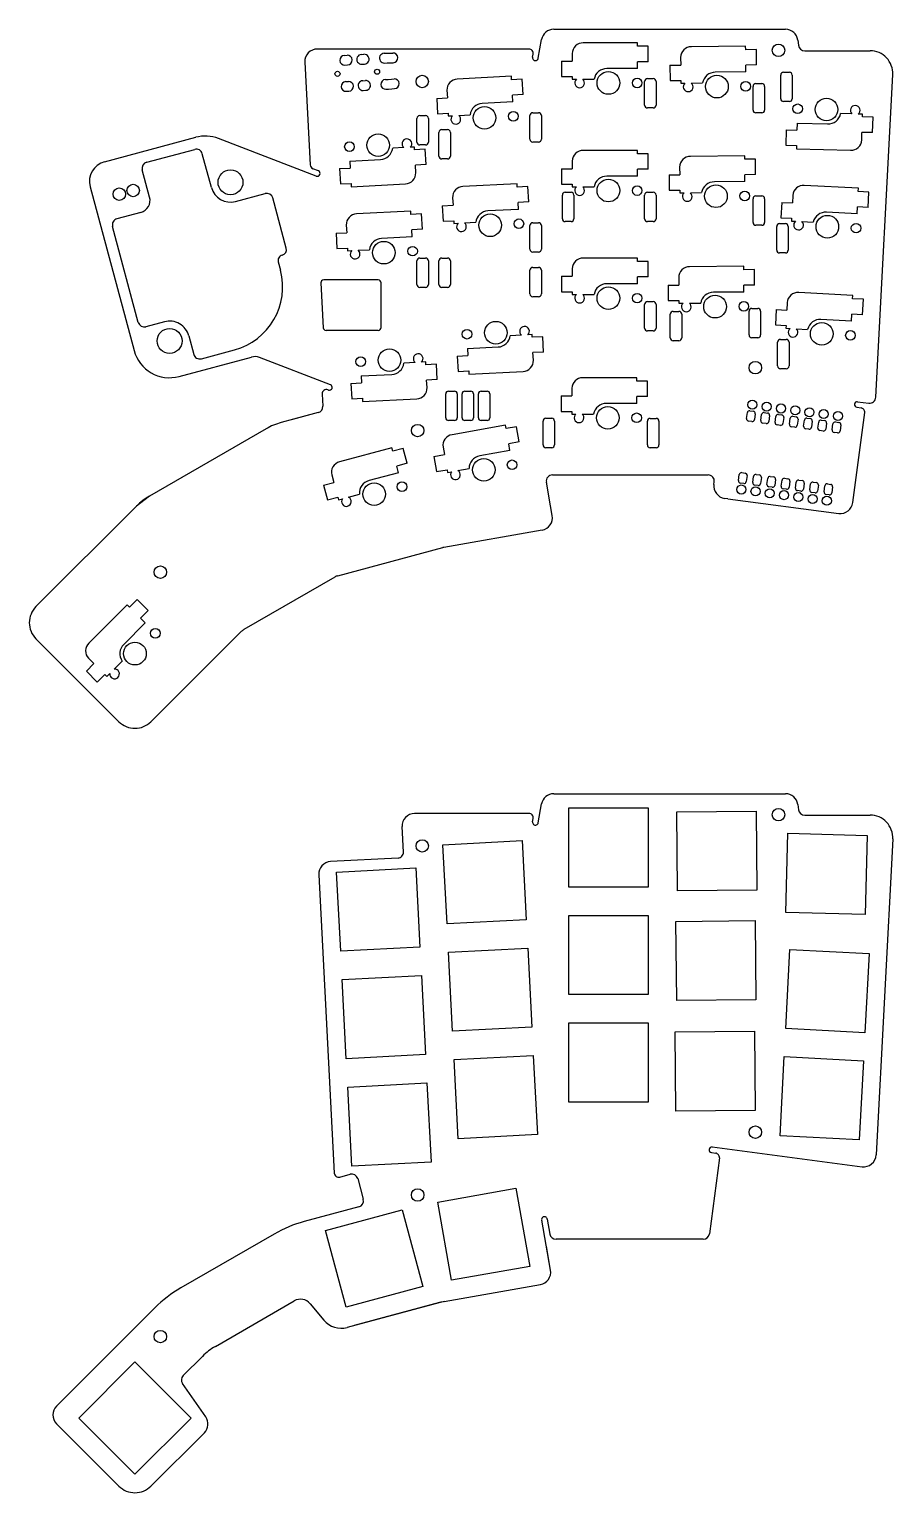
# Model space of a CAD drawing. Extents: x 33 to 645, y -281 to 127.
# Drawn here: x 167.3 to 319.8, y -281.1 to -22.6 of the extents above; entities that cross this region are included whole.
import ezdxf

# ---------------------------------------------------------------- set-up
doc = ezdxf.new("R2010")
doc.units = 0
doc.layers.add('BLACK', color=7, linetype='CONTINUOUS')

msp = doc.modelspace()

# ---------------------------------------------------------------- linework, layer by layer
at = {"layer": 'BLACK', "linetype": 'CONTINUOUS'}
for p, q in [((259.922672, -22.616329), (300.822531, -22.616329)), ((257.172799, -27.742326), (257.756093, -24.434303)), ((274.68862, -25.025559), (265.11282, -25.025559)), ((274.68862, -25.626068), (274.68862, -25.025559)), ((276.576431, -25.626068), (274.68862, -25.626068)), ((276.576431, -28.343868), (276.576431, -25.626068)), ((293.79354, -25.620212), (284.218105, -25.703776)), ((293.79878, -26.220699), (293.79354, -25.620212)), ((303.00371, -24.529172), (303.125256, -25.452407)), ((215.961107, -28.423968), (216.9127, -46.58146)), ((255.551586, -26.108829), (218.158092, -26.108829)), ((222.954016, -27.221554), (223.41059, -27.197626)), ((225.947109, -27.064692), (226.403682, -27.040764)), ((229.954809, -26.854658), (230.411382, -26.83073)), ((230.411382, -26.83073), (231.021864, -26.831581)), ((231.021864, -26.831581), (231.478437, -26.807653)), ((256.187991, -27.56868), (256.290192, -26.989065)), ((261.30282, -28.241869), (261.30282, -30.959669)), ((261.30282, -28.241869), (263.190631, -28.241869)), ((263.190631, -26.895669), (263.190631, -28.241869)), ((274.68862, -29.562669), (274.68862, -28.343868)), ((276.576431, -28.343868), (274.68862, -28.343868)), ((282.312308, -27.590589), (282.324056, -28.936738)), ((295.686519, -26.204224), (293.79878, -26.220699)), ((295.710236, -28.921921), (295.686519, -26.204224)), ((304.215845, -26.408829), (315.762058, -26.408829)), ((223.044411, -28.946387), (223.500985, -28.922459)), ((226.037504, -28.789525), (226.494077, -28.765597)), ((230.045204, -28.579491), (230.501777, -28.555563)), ((230.501777, -28.555563), (231.112258, -28.556414)), ((231.112258, -28.556414), (231.568832, -28.532486)), ((252.444156, -30.919859), (242.881479, -31.421019)), ((252.475585, -31.519545), (252.444156, -30.919859)), ((261.30282, -30.959669), (263.190631, -30.959669)), ((263.190631, -30.959669), (263.190631, -31.442668)), ((274.68862, -29.562669), (269.294631, -29.562669)), ((280.436317, -28.953212), (282.324056, -28.936738)), ((280.436317, -28.953212), (280.460034, -31.670908)), ((293.833133, -30.15715), (288.43935, -30.20422)), ((295.710236, -28.921921), (293.822497, -28.938395)), ((293.833133, -30.15715), (293.822497, -28.938395)), ((299.978551, -34.881629), (299.978551, -30.700029)), ((300.478551, -30.200029), (301.510551, -30.200029)), ((302.010551, -30.700029), (302.010551, -34.881629)), ((316.769481, -87.61534), (319.756576, -30.618173)), ((223.196677, -31.851799), (223.653251, -31.827871)), ((223.287072, -33.576632), (223.743645, -33.552704)), ((226.18977, -31.694938), (226.646343, -31.67101)), ((226.280164, -33.419771), (226.736738, -33.395843)), ((230.197637, -31.488099), (230.654211, -31.464171)), ((230.288032, -33.212932), (230.744605, -33.189004)), ((230.654211, -31.464171), (231.261259, -31.399512)), ((230.744605, -33.189004), (231.351653, -33.124345)), ((231.261259, -31.399512), (231.717832, -31.375584)), ((231.351653, -33.124345), (231.808227, -33.100417)), ((241.059798, -33.389165), (241.130254, -34.73352)), ((254.360808, -31.420746), (252.475585, -31.519545)), ((254.503047, -34.134821), (254.360808, -31.420746)), ((263.190631, -31.442668), (263.91902, -31.442668)), ((265.03662, -31.442269), (267.03463, -31.442668)), ((275.95762, -36.018029), (275.95762, -31.836429)), ((276.45762, -31.336429), (277.48962, -31.336429)), ((277.98962, -31.836429), (277.98962, -36.018029)), ((280.460034, -31.670908), (282.347773, -31.654434)), ((282.347773, -31.654434), (282.351988, -32.137415)), ((282.351988, -32.137415), (283.080349, -32.131058)), ((284.197903, -32.120907), (286.195841, -32.10387)), ((295.10922, -36.881629), (295.10922, -32.700029)), ((295.60922, -32.200029), (296.64122, -32.200029)), ((297.14122, -32.700029), (297.14122, -36.881629)), ((239.24503, -34.832321), (241.130254, -34.73352)), ((239.24503, -34.832321), (239.387268, -37.546396)), ((252.68161, -35.450751), (247.295013, -35.733051)), ((254.503047, -34.134821), (252.617823, -34.233621)), ((252.68161, -35.450751), (252.617823, -34.233621)), ((301.510551, -35.381629), (300.478551, -35.381629)), ((235.754245, -42.543635), (235.754245, -38.362035)), ((236.254245, -37.862035), (237.286245, -37.862035)), ((237.786245, -38.362035), (237.786245, -42.543635)), ((239.387268, -37.546396), (241.272492, -37.447596)), ((241.272492, -37.447596), (241.29777, -37.929933)), ((241.29777, -37.929933), (242.025161, -37.891812)), ((243.141209, -37.832923), (245.136501, -37.728753)), ((255.695059, -42.037829), (255.695059, -37.856229)), ((256.195059, -37.356229), (257.227059, -37.356229)), ((257.727059, -37.856229), (257.727059, -42.037829)), ((277.48962, -36.518029), (276.45762, -36.518029)), ((296.64122, -37.381629), (295.60922, -37.381629)), ((312.567151, -37.570892), (310.569835, -37.518192)), ((314.412517, -37.618816), (313.684378, -37.599749)), ((314.399873, -38.10165), (314.412517, -37.618816)), ((316.287037, -38.151067), (314.399873, -38.10165)), ((316.215894, -40.867935), (316.287037, -38.151067)), ((239.643244, -45.016835), (239.643244, -40.835235)), ((240.143244, -40.335235), (241.175244, -40.335235)), ((241.675244, -40.835235), (241.675244, -45.016835)), ((300.950187, -40.366155), (300.879044, -43.083023)), ((300.950187, -40.366155), (302.837351, -40.415573)), ((302.869256, -39.197189), (302.837351, -40.415573)), ((302.869256, -39.197189), (308.261396, -39.338387)), ((314.29349, -42.164257), (314.32873, -40.818518)), ((316.215894, -40.867935), (314.32873, -40.818518)), ((180.605439, -46.013685), (196.703366, -41.700258)), ((188.04295, -46.091363), (196.513704, -43.821631)), ((217.966374, -48.532655), (200.715019, -41.91048)), ((233.467893, -43.51835), (231.472601, -43.62252)), ((235.311332, -43.42134), (234.583941, -43.459461)), ((235.33661, -43.903677), (235.311332, -43.42134)), ((237.221834, -43.804877), (235.33661, -43.903677)), ((237.286245, -43.043635), (236.254245, -43.043635)), ((237.364072, -46.518952), (237.221834, -43.804877)), ((257.227059, -42.537829), (256.195059, -42.537829)), ((300.879044, -43.083023), (302.766208, -43.132441)), ((302.766208, -43.132441), (302.750488, -43.732745)), ((302.750488, -43.732745), (312.323007, -43.983409)), ((199.456072, -50.552593), (197.860923, -44.599448)), ((223.927492, -45.900522), (229.314089, -45.618222)), ((223.927492, -45.900522), (223.991279, -47.117652)), ((237.364072, -46.518952), (235.478848, -46.617753)), ((241.175244, -45.516835), (240.143244, -45.516835)), ((263.190631, -45.895629), (263.190631, -47.241829)), ((274.68862, -44.025519), (265.11282, -44.025519)), ((274.68862, -44.626028), (274.68862, -44.025519)), ((276.576431, -44.626028), (274.68862, -44.626028)), ((276.576431, -47.343828), (276.576431, -44.626028)), ((293.625554, -44.981438), (284.050119, -45.065002)), ((293.630794, -45.581925), (293.625554, -44.981438)), ((295.518533, -45.56545), (293.630794, -45.581925)), ((295.54225, -48.283147), (295.518533, -45.56545)), ((188.561095, -52.275155), (187.265133, -47.438583)), ((218.362895, -47.614742), (217.392896, -47.242393)), ((222.106055, -47.216452), (223.991279, -47.117652)), ((222.106055, -47.216452), (222.248294, -49.930527)), ((235.549304, -47.962108), (235.478848, -46.617753)), ((261.30282, -47.241829), (261.30282, -49.959629)), ((261.30282, -47.241829), (263.190631, -47.241829)), ((274.68862, -48.562629), (269.294631, -48.562629)), ((274.68862, -48.562629), (274.68862, -47.343828)), ((276.576431, -47.343828), (274.68862, -47.343828)), ((280.268331, -48.314438), (282.15607, -48.297964)), ((280.268331, -48.314438), (280.292048, -51.032134)), ((282.144322, -46.951815), (282.15607, -48.297964)), ((295.54225, -48.283147), (293.654511, -48.299621)), ((293.665147, -49.518376), (293.654511, -48.299621)), ((178.059854, -50.422767), (185.807254, -79.336458)), ((203.742682, -53.02746), (208.958673, -51.629831)), ((222.248294, -49.930527), (224.133517, -49.831728)), ((224.133517, -49.831728), (224.164946, -50.431414)), ((224.164946, -50.431414), (233.727623, -49.930254)), ((253.438539, -49.893814), (243.875862, -50.394974)), ((253.469968, -50.4935), (253.438539, -49.893814)), ((255.355191, -50.394701), (253.469968, -50.4935)), ((255.49743, -53.108776), (255.355191, -50.394701)), ((261.30282, -49.959629), (263.190631, -49.959629)), ((261.92882, -51.402429), (262.96082, -51.402429)), ((263.190631, -49.959629), (263.190631, -50.442628)), ((263.190631, -50.442628), (263.91902, -50.442628)), ((265.03662, -50.442229), (267.03463, -50.442628)), ((276.45762, -51.402429), (277.48962, -51.402429)), ((280.292048, -51.032134), (282.179787, -51.01566)), ((282.179787, -51.01566), (282.184002, -51.498641)), ((282.184002, -51.498641), (282.912363, -51.492284)), ((284.029917, -51.482133), (286.027855, -51.465096)), ((293.665147, -49.518376), (288.271364, -49.565446)), ((313.711834, -50.681055), (304.149157, -50.179895)), ((313.680405, -51.280741), (313.711834, -50.681055)), ((315.565629, -51.37954), (313.680405, -51.280741)), ((315.423391, -54.093616), (315.565629, -51.37954)), ((212.679398, -61.265687), (210.305894, -52.407648)), ((240.239413, -53.806276), (242.124637, -53.707475)), ((240.239413, -53.806276), (240.381651, -56.520351)), ((242.054181, -52.36312), (242.124637, -53.707475)), ((255.49743, -53.108776), (253.612206, -53.207576)), ((253.675993, -54.424706), (253.612206, -53.207576)), ((261.42882, -56.084029), (261.42882, -51.902429)), ((263.46082, -51.902429), (263.46082, -56.084029)), ((275.95762, -56.084029), (275.95762, -51.902429)), ((277.98962, -51.902429), (277.98962, -56.084029)), ((295.10922, -56.727235), (295.10922, -52.545635)), ((295.60922, -52.045635), (296.64122, -52.045635)), ((297.14122, -52.545635), (297.14122, -56.727235)), ((300.17605, -53.192397), (300.033811, -55.906473)), ((300.17605, -53.192397), (302.061273, -53.291198)), ((302.131729, -51.946843), (302.061273, -53.291198)), ((313.47438, -55.211947), (313.538167, -53.994816)), ((315.423391, -54.093616), (313.538167, -53.994816)), ((187.005464, -54.969596), (182.790174, -56.099086)), ((234.665791, -54.733669), (225.103114, -55.234829)), ((234.69722, -55.333355), (234.665791, -54.733669)), ((236.582443, -55.234556), (234.69722, -55.333355)), ((236.724682, -57.948631), (236.582443, -55.234556)), ((240.381651, -56.520351), (242.266875, -56.421551)), ((242.266875, -56.421551), (242.292153, -56.903888)), ((244.135592, -56.806878), (246.130884, -56.702708)), ((253.675993, -54.424706), (248.289396, -54.707006)), ((256.195059, -56.787229), (257.227059, -56.787229)), ((262.96082, -56.584029), (261.92882, -56.584029)), ((277.48962, -56.584029), (276.45762, -56.584029)), ((300.033811, -55.906473), (301.919035, -56.005273)), ((301.919035, -56.005273), (301.893757, -56.48761)), ((301.893757, -56.48761), (302.621148, -56.525731)), ((303.737236, -56.583823), (305.732488, -56.68879)), ((313.47438, -55.211947), (308.087783, -54.929646)), ((186.54854, -74.375566), (182.012358, -57.446305)), ((221.466665, -58.646131), (223.351889, -58.54733)), ((221.466665, -58.646131), (221.608903, -61.360206)), ((223.281433, -57.202975), (223.351889, -58.54733)), ((234.903245, -59.264561), (229.516648, -59.546861)), ((236.724682, -57.948631), (234.839458, -58.047431)), ((234.903245, -59.264561), (234.839458, -58.047431)), ((242.292153, -56.903888), (243.019544, -56.865767)), ((255.695059, -61.468829), (255.695059, -57.287229)), ((257.727059, -57.287229), (257.727059, -61.468829)), ((296.64122, -57.227235), (295.60922, -57.227235)), ((299.27482, -61.621229), (299.27482, -57.439629)), ((299.77482, -56.939629), (300.80682, -56.939629)), ((301.30682, -57.439629), (301.30682, -61.621229)), ((221.608903, -61.360206), (223.494127, -61.261406)), ((223.494127, -61.261406), (223.519405, -61.743743)), ((223.519405, -61.743743), (224.246796, -61.705622)), ((225.362844, -61.646733), (227.358136, -61.542563)), ((257.227059, -61.968829), (256.195059, -61.968829)), ((211.265185, -63.715176), (211.653414, -65.164067)), ((211.972293, -62.490431), (211.97229, -62.490432)), ((235.754245, -67.703035), (235.754245, -63.521435)), ((236.254245, -63.021435), (237.286245, -63.021435)), ((237.786245, -63.521435), (237.786245, -67.703035)), ((239.643244, -67.703035), (239.643244, -63.521435)), ((240.143244, -63.021435), (241.175244, -63.021435)), ((241.675244, -63.521435), (241.675244, -67.703035)), ((274.68862, -63.025719), (265.11282, -63.025719)), ((274.68862, -63.626228), (274.68862, -63.025719)), ((276.576431, -63.626228), (274.68862, -63.626228)), ((276.576431, -66.344028), (276.576431, -63.626228)), ((293.459747, -64.480916), (283.884312, -64.56448)), ((293.464987, -65.081403), (293.459747, -64.480916)), ((300.80682, -62.121229), (299.77482, -62.121229)), ((228.93662, -66.892829), (219.295761, -66.892829)), ((255.695059, -69.354832), (255.695059, -65.173232)), ((256.195059, -64.673232), (257.227059, -64.673232)), ((257.727059, -65.173232), (257.727059, -69.354832)), ((261.30282, -66.242029), (261.30282, -68.959829)), ((261.30282, -66.242029), (263.190631, -66.242029)), ((263.190631, -64.895829), (263.190631, -66.242029)), ((274.68862, -67.562829), (274.68862, -66.344028)), ((276.576431, -66.344028), (274.68862, -66.344028)), ((281.978515, -66.451293), (281.990263, -67.797442)), ((295.352726, -65.064928), (293.464987, -65.081403)), ((295.376443, -67.782625), (295.352726, -65.064928)), ((218.796446, -67.418997), (219.210468, -75.318997)), ((229.43662, -75.292829), (229.43662, -67.392829)), ((237.286245, -68.203035), (236.254245, -68.203035)), ((241.175244, -68.203035), (240.143244, -68.203035)), ((261.30282, -68.959829), (263.190631, -68.959829)), ((263.190631, -68.959829), (263.190631, -69.442828)), ((263.190631, -69.442828), (263.91902, -69.442828)), ((265.03662, -69.442429), (267.03463, -69.442828)), ((274.68862, -67.562829), (269.294631, -67.562829)), ((280.102524, -67.813916), (281.990263, -67.797442)), ((280.102524, -67.813916), (280.126241, -70.531612)), ((293.49934, -69.017854), (288.105557, -69.064924)), ((295.376443, -67.782625), (293.488704, -67.799099)), ((293.49934, -69.017854), (293.488704, -67.799099)), ((312.719845, -69.609325), (303.157168, -69.108165)), ((312.688416, -70.209011), (312.719845, -69.609325)), ((257.227059, -69.854832), (256.195059, -69.854832)), ((275.95762, -75.397829), (275.95762, -71.216229)), ((276.45762, -70.716229), (277.48962, -70.716229)), ((277.98962, -71.216229), (277.98962, -75.397829)), ((280.126241, -70.531612), (282.01398, -70.515138)), ((282.01398, -70.515138), (282.018195, -70.998119)), ((282.018195, -70.998119), (282.746556, -70.991762)), ((283.86411, -70.981611), (285.862048, -70.964574)), ((294.897316, -71.916029), (295.929316, -71.916029)), ((299.184061, -72.120667), (299.041822, -74.834743)), ((299.184061, -72.120667), (301.069284, -72.219468)), ((301.13974, -70.875113), (301.069284, -72.219468)), ((314.57364, -70.30781), (312.688416, -70.209011)), ((314.431402, -73.021886), (314.57364, -70.30781)), ((191.179905, -74.273394), (187.895761, -75.153383)), ((280.487712, -77.113035), (280.487712, -72.931435)), ((280.987712, -72.431435), (282.019712, -72.431435)), ((282.519712, -72.931435), (282.519712, -77.113035)), ((294.397316, -76.597629), (294.397316, -72.416029)), ((296.429316, -72.416029), (296.429316, -76.597629)), ((299.041822, -74.834743), (300.927046, -74.933543)), ((300.927046, -74.933543), (300.901768, -75.41588)), ((312.482391, -74.140217), (307.095794, -73.857916)), ((312.482391, -74.140217), (312.546178, -72.923086)), ((314.431402, -73.021886), (312.546178, -72.923086)), ((195.466515, -76.748261), (196.346506, -80.032414)), ((228.93662, -75.792829), (219.709782, -75.792829)), ((254.229094, -76.626318), (252.233802, -76.730488)), ((256.072533, -76.529308), (255.345142, -76.567429)), ((256.097811, -77.011645), (256.072533, -76.529308)), ((257.983035, -76.912845), (256.097811, -77.011645)), ((258.125273, -79.62692), (257.983035, -76.912845)), ((277.48962, -75.897829), (276.45762, -75.897829)), ((295.929316, -77.097629), (294.897316, -77.097629)), ((299.941366, -77.388029), (300.973366, -77.388029)), ((300.901768, -75.41588), (301.629159, -75.454001)), ((302.745247, -75.512093), (304.740499, -75.61706)), ((197.693725, -80.81023), (203.521685, -79.248633)), ((244.688693, -79.00849), (250.07529, -78.72619)), ((244.688693, -79.00849), (244.75248, -80.22562)), ((258.125273, -79.62692), (256.240049, -79.725721)), ((256.310505, -81.070076), (256.240049, -79.725721)), ((282.019712, -77.613035), (280.987712, -77.613035)), ((299.441366, -82.069629), (299.441366, -77.888029)), ((301.473366, -77.888029), (301.473366, -82.069629)), ((193.768096, -83.932652), (206.573904, -80.501347)), ((220.497858, -85.396197), (207.931716, -80.572507)), ((235.456667, -81.466423), (233.461375, -81.570593)), ((237.300106, -81.369413), (236.572715, -81.407534)), ((237.325384, -81.85175), (237.300106, -81.369413)), ((239.210608, -81.75295), (237.325384, -81.85175)), ((239.352846, -84.467025), (239.210608, -81.75295)), ((242.867256, -80.32442), (244.75248, -80.22562)), ((242.867256, -80.32442), (243.009495, -83.038495)), ((300.973366, -82.569629), (299.941366, -82.569629)), ((224.094829, -85.164525), (225.980053, -85.065725)), ((224.094829, -85.164525), (224.237068, -87.8786)), ((225.916266, -83.848595), (231.302863, -83.566295)), ((225.916266, -83.848595), (225.980053, -85.065725)), ((239.352846, -84.467025), (237.467622, -84.565826)), ((237.538078, -85.910181), (237.467622, -84.565826)), ((243.009495, -83.038495), (244.894718, -82.939696)), ((244.894718, -82.939696), (244.926147, -83.539382)), ((244.926147, -83.539382), (254.488824, -83.038222)), ((274.600314, -84.157743), (265.024514, -84.157743)), ((274.600314, -84.758252), (274.600314, -84.157743)), ((276.488125, -84.758252), (274.600314, -84.758252)), ((276.488125, -87.476052), (276.488125, -84.758252)), ((219.032622, -87.033983), (219.145928, -89.196004)), ((220.137645, -86.328048), (220.050371, -86.294546)), ((224.237068, -87.8786), (226.122291, -87.779801)), ((226.122291, -87.779801), (226.15372, -88.379487)), ((240.837772, -91.210435), (240.837772, -87.028835)), ((241.337772, -86.528835), (242.369772, -86.528835)), ((242.869772, -87.028835), (242.869772, -91.210435)), ((243.720672, -91.210435), (243.720672, -87.028835)), ((244.220672, -86.528835), (245.252672, -86.528835)), ((245.752672, -87.028835), (245.752672, -91.210435)), ((246.603572, -91.210435), (246.603572, -87.028835)), ((247.103572, -86.528835), (248.135572, -86.528835)), ((248.635572, -87.028835), (248.635572, -91.210435)), ((261.214514, -87.374053), (261.214514, -90.091853)), ((261.214514, -87.374053), (263.102325, -87.374053)), ((263.102325, -86.027853), (263.102325, -87.374053)), ((274.600314, -88.694853), (274.600314, -87.476052)), ((276.488125, -87.476052), (274.600314, -87.476052)), ((218.332137, -90.316091), (211.798619, -92.066743)), ((218.332137, -90.316091), (213.805003, -91.529134)), ((226.15372, -88.379487), (235.716397, -87.878327)), ((261.214514, -90.091853), (263.102325, -90.091853)), ((263.102325, -90.091853), (263.102325, -90.574852)), ((274.600314, -88.694853), (269.206325, -88.694853)), ((293.959755, -91.379944), (294.098896, -90.323064)), ((294.547684, -89.978697), (295.142551, -90.057012)), ((297.065954, -90.310233), (297.660821, -90.388549)), ((312.718224, -106.218617), (314.811445, -90.319019)), ((313.433518, -89.381139), (314.165757, -89.47754)), ((313.564045, -88.389697), (315.547086, -88.650769)), ((242.369772, -91.710435), (241.337772, -91.710435)), ((251.380845, -92.557457), (241.950523, -94.220277)), ((245.252672, -91.710435), (244.220672, -91.710435)), ((248.135572, -91.710435), (247.103572, -91.710435)), ((251.485123, -93.148843), (251.380845, -92.557457)), ((253.344253, -92.821028), (251.485123, -93.148843)), ((253.816194, -95.497539), (253.344253, -92.821028)), ((258.02162, -96.00854), (258.02162, -91.82694)), ((258.52162, -91.32694), (259.55362, -91.32694)), ((260.05362, -91.82694), (260.05362, -96.00854)), ((263.102325, -90.574852), (263.830714, -90.574852)), ((264.948314, -90.574453), (266.946324, -90.574852)), ((276.445772, -96.020035), (276.445772, -91.838435)), ((276.945772, -91.338435), (277.977772, -91.338435)), ((278.477772, -91.838435), (278.477772, -96.020035)), ((294.898989, -91.907048), (294.304122, -91.828733)), ((295.486918, -90.505801), (295.347777, -91.562681)), ((296.478025, -91.711481), (296.617167, -90.654601)), ((297.417259, -92.238585), (296.822392, -92.160269)), ((298.005188, -90.837337), (297.866047, -91.894217)), ((298.996295, -92.043017), (299.135435, -90.986137)), ((299.935529, -92.570121), (299.340662, -92.491806)), ((299.584224, -90.64177), (300.179091, -90.720085)), ((300.523458, -91.168874), (300.384317, -92.225754)), ((301.514564, -92.374554), (301.653705, -91.317674)), ((302.453799, -92.901658), (301.858932, -92.823342)), ((302.102494, -90.973306), (302.697361, -91.051622)), ((303.041728, -91.50041), (302.902587, -92.557292)), ((304.032834, -92.70609), (304.171975, -91.64921)), ((304.620764, -91.304843), (305.215631, -91.383158)), ((305.559998, -91.831947), (305.420857, -92.888827)), ((306.551104, -93.037627), (306.690245, -91.980747)), ((307.139034, -91.636379), (307.733901, -91.714695)), ((308.078268, -92.163483), (307.939127, -93.220364)), ((309.069374, -93.369163), (309.208515, -92.312283)), ((309.657304, -91.967916), (310.252171, -92.04623)), ((310.596538, -92.49502), (310.457397, -93.5519)), ((209.145631, -93.165647), (188.531814, -105.067037)), ((253.816194, -95.497539), (251.957064, -95.825354)), ((304.972069, -93.233195), (304.377202, -93.154879)), ((307.490339, -93.564731), (306.895472, -93.486415)), ((310.008609, -93.896268), (309.413742, -93.817952)), ((231.332092, -96.548353), (222.08258, -99.026752)), ((231.487516, -97.1284), (231.332092, -96.548353)), ((233.311001, -96.639799), (231.487516, -97.1284)), ((234.014419, -99.264992), (233.311001, -96.639799)), ((238.756912, -98.049324), (240.616043, -97.721508)), ((238.756912, -98.049324), (239.228853, -100.725834)), ((240.382278, -96.395761), (240.616043, -97.721508)), ((252.168706, -97.025638), (246.856664, -97.962295)), ((252.168706, -97.025638), (251.957064, -95.825354)), ((259.55362, -96.50854), (258.52162, -96.50854)), ((277.977772, -96.520035), (276.945772, -96.520035)), ((234.014419, -99.264992), (232.190934, -99.753593)), ((232.506383, -100.930864), (232.190934, -99.753593)), ((239.228853, -100.725834), (241.087984, -100.398019)), ((241.087984, -100.398019), (241.171856, -100.87368)), ((241.171856, -100.87368), (241.889179, -100.747198)), ((242.989731, -100.552735), (244.957456, -100.206178)), ((219.234844, -103.119569), (221.05833, -102.630969)), ((219.234844, -103.119569), (219.938263, -105.744764)), ((220.709907, -101.330639), (221.05833, -102.630969)), ((232.506383, -100.930864), (227.296189, -102.326932)), ((259.338018, -106.764853), (258.605197, -102.608868)), ((259.688485, -101.317853), (287.15794, -101.317853)), ((288.192147, -102.989699), (288.248529, -102.561431)), ((292.519241, -102.321728), (292.658382, -101.264848)), ((293.458476, -102.848832), (292.863609, -102.770516)), ((293.107171, -100.92048), (293.702038, -100.998796)), ((294.046405, -101.447585), (293.907264, -102.504465)), ((295.037511, -102.653265), (295.176652, -101.596384)), ((295.976746, -103.180369), (295.381879, -103.102053)), ((295.625441, -101.252017), (296.220308, -101.330333)), ((296.564675, -101.779121), (296.425534, -102.836001)), ((297.555781, -102.984801), (297.694922, -101.927921)), ((298.143711, -101.583553), (298.738578, -101.661869)), ((299.082945, -102.110658), (298.943804, -103.167538)), ((300.074051, -103.316338), (300.213192, -102.259457)), ((300.661981, -101.91509), (301.256848, -101.993406)), ((301.601215, -102.442194), (301.462074, -103.499074)), ((302.592321, -103.647874), (302.731462, -102.590994)), ((303.180251, -102.246625), (303.775118, -102.324942)), ((304.119485, -102.773731), (303.980344, -103.830611)), ((305.110591, -103.979411), (305.249732, -102.92253)), ((305.698521, -102.578163), (306.293387, -102.656479)), ((306.637755, -103.105267), (306.498614, -104.162147)), ((307.628861, -104.310947), (307.768002, -103.254067)), ((308.216792, -102.9097), (308.811657, -102.988015)), ((188.531814, -105.067037), (186.253638, -106.815143)), ((219.938263, -105.744764), (221.76175, -105.256161)), ((221.76175, -105.256161), (221.886758, -105.722702)), ((221.886758, -105.722702), (222.590327, -105.534182)), ((223.669743, -105.24454), (225.599775, -104.727803)), ((290.637413, -105.530607), (290.08617, -105.458034)), ((290.637413, -105.530607), (310.249887, -108.112637)), ((298.495016, -103.511905), (297.900149, -103.43359)), ((301.013286, -103.843442), (300.418419, -103.765126)), ((303.531556, -104.174978), (302.936689, -104.096663)), ((306.049826, -104.506515), (305.454959, -104.428199)), ((308.568096, -104.838051), (307.973229, -104.759736)), ((309.156025, -103.436804), (309.016884, -104.493684)), ((186.253638, -106.815143), (168.48199, -124.586793)), ((259.646773, -108.516276), (259.338018, -106.765257)), ((257.862227, -111.064883), (240.515665, -114.123579)), ((221.768693, -119.138149), (240.328293, -114.165119)), ((221.238095, -119.35793), (205.168762, -128.635562)), ((186.351766, -123.338153), (185.016882, -124.673036)), ((188.273541, -125.259928), (186.351766, -123.338153)), ((184.592258, -124.248412), (177.821145, -131.019525)), ((185.016882, -124.673036), (184.592258, -124.248412)), ((188.273541, -125.259928), (186.938657, -126.594811)), ((187.800479, -127.456633), (186.938657, -126.594811)), ((187.800479, -127.456633), (183.986352, -131.27076)), ((204.713127, -128.985183), (188.796754, -144.901557)), ((183.1399, -144.901557), (168.48199, -130.243647)), ((177.784319, -133.701085), (178.736227, -134.652993)), ((182.304563, -135.610706), (183.71765, -134.198182)), ((177.401342, -135.987876), (178.736227, -134.652993)), ((177.401342, -135.987876), (179.323117, -137.909653)), ((179.323117, -137.909653), (180.658002, -136.574767)), ((180.658002, -136.574767), (180.999533, -136.916299)), ((180.999533, -136.916299), (181.514582, -136.401251)), ((259.922672, -157.616329), (300.822531, -157.616329)), ((257.172799, -162.742326), (257.756093, -159.434303)), ((262.55782, -160.102669), (276.55782, -160.102669)), ((262.55782, -174.102669), (262.55782, -160.102669)), ((276.55782, -160.102669), (276.55782, -174.102669)), ((303.00371, -159.529172), (303.125256, -160.452407)), ((255.551586, -161.108829), (235.330673, -161.108829)), ((256.187991, -162.56868), (256.290192, -161.989065)), ((281.663875, -160.803179), (295.663342, -160.681008)), ((281.786046, -174.802646), (281.663875, -160.803179)), ((295.663342, -160.681008), (295.785513, -174.680475)), ((304.215845, -161.408829), (315.762058, -161.408829)), ((233.37009, -167.934648), (233.133688, -163.423972)), ((300.883947, -178.606731), (301.250424, -164.611528)), ((301.250424, -164.611528), (315.245627, -164.978005)), ((315.245627, -164.978005), (314.87915, -178.973208)), ((240.334017, -166.631741), (254.31483, -165.899038)), ((241.06672, -180.612554), (240.334017, -166.631741)), ((254.31483, -165.899038), (255.047533, -179.879851)), ((319.756576, -165.618173), (316.831769, -221.42682)), ((232.423799, -168.985616), (220.491101, -169.611003)), ((218.409259, -171.923122), (221.171534, -224.632226)), ((221.561569, -171.471422), (235.542382, -170.738719)), ((222.294272, -185.452235), (221.561569, -171.471422)), ((235.542382, -170.738719), (236.275085, -184.719532)), ((276.55782, -174.102669), (262.55782, -174.102669)), ((295.785513, -174.680475), (281.786046, -174.802646)), ((255.047533, -179.879851), (241.06672, -180.612554)), ((262.55782, -179.102629), (276.55782, -179.102629)), ((262.55782, -193.102629), (262.55782, -179.102629)), ((276.55782, -179.102629), (276.55782, -193.102629)), ((281.495889, -180.164405), (295.495356, -180.042234)), ((281.61806, -194.163872), (281.495889, -180.164405)), ((295.495356, -180.042234), (295.617527, -194.041701)), ((314.87915, -178.973208), (300.883947, -178.606731)), ((236.275085, -184.719532), (222.294272, -185.452235)), ((241.3284, -185.605696), (255.309213, -184.872993)), ((242.061103, -199.586509), (241.3284, -185.605696)), ((255.309213, -184.872993), (256.041916, -198.853806)), ((300.86092, -199.103995), (301.593623, -185.123182)), ((301.593623, -185.123182), (315.574436, -185.855885)), ((315.574436, -185.855885), (314.841733, -199.836698)), ((222.555652, -190.445551), (236.536465, -189.712848)), ((223.288355, -204.426364), (222.555652, -190.445551)), ((236.536465, -189.712848), (237.269168, -203.693661)), ((276.55782, -193.102629), (262.55782, -193.102629)), ((295.617527, -194.041701), (281.61806, -194.163872)), ((256.041916, -198.853806), (242.061103, -199.586509)), ((262.55782, -198.102829), (276.55782, -198.102829)), ((262.55782, -212.102829), (262.55782, -198.102829)), ((276.55782, -198.102829), (276.55782, -212.102829)), ((281.330082, -199.663883), (295.329549, -199.541712)), ((281.452253, -213.66335), (281.330082, -199.663883)), ((295.329549, -199.541712), (295.45172, -213.541179)), ((314.841733, -199.836698), (300.86092, -199.103995)), ((237.269168, -203.693661), (223.288355, -204.426364)), ((242.32277, -204.57939), (256.303583, -203.846687)), ((256.303583, -203.846687), (257.036286, -217.8275)), ((299.868931, -218.032265), (300.601634, -204.051452)), ((300.601634, -204.051452), (314.582447, -204.784155)), ((243.055473, -218.560203), (242.32277, -204.57939)), ((314.582447, -204.784155), (313.849744, -218.764968)), ((223.550343, -209.419495), (237.531156, -208.686792)), ((237.531156, -208.686792), (238.263859, -222.667605)), ((224.283046, -223.400308), (223.550343, -209.419495)), ((276.55782, -212.102829), (262.55782, -212.102829)), ((295.45172, -213.541179), (281.452253, -213.66335)), ((257.036286, -217.8275), (243.055473, -218.560203)), ((313.849744, -218.764968), (299.868931, -218.032265)), ((289.151129, -221.940776), (287.384289, -235.36143)), ((287.76187, -221.001407), (288.505439, -221.0993)), ((287.885846, -220.009146), (314.34763, -223.49286)), ((222.11462, -225.31742), (223.949879, -224.825664)), ((238.263859, -222.667605), (224.283046, -223.400308)), ((225.297098, -225.603481), (226.275793, -229.25602)), ((239.447729, -229.739887), (253.235038, -227.308812)), ((253.235038, -227.308812), (255.666113, -241.096121)), ((241.878804, -243.527196), (239.447729, -229.739887)), ((225.497976, -230.60324), (215.858351, -233.186169)), ((219.634597, -234.762518), (233.157558, -231.139051)), ((233.157558, -231.139051), (236.781025, -244.662012)), ((223.258064, -248.285479), (219.634597, -234.762518)), ((259.338008, -241.764794), (257.77912, -232.9239)), ((258.762362, -232.74188), (259.232623, -235.408866)), ((210.552404, -235.383959), (194.056217, -244.907998)), ((259.338018, -241.764853), (258.605197, -237.608868)), ((286.293699, -236.317853), (260.315912, -236.317853)), ((255.666113, -241.096121), (241.878804, -243.527196)), ((236.781025, -244.662012), (223.258064, -248.285479)), ((240.581915, -247.306033), (257.553472, -244.31346)), ((200.174543, -255.240129), (214.101669, -247.1993)), ((216.886967, -247.690424), (219.326304, -250.597513)), ((239.835895, -247.492962), (223.425763, -251.890065)), ((239.73874, -247.492962), (224.646893, -251.53681)), ((172.126838, -265.777225), (189.499833, -248.404228)), ((176.069012, -267.880708), (185.968507, -257.981213)), ((185.968507, -257.981213), (195.868002, -267.880708)), ((197.896368, -256.988234), (194.489117, -260.395485)), ((198.466608, -267.660699), (194.365868, -261.804236)), ((185.968507, -277.780203), (176.069012, -267.880708)), ((195.868002, -267.880708), (185.968507, -277.780203)), ((183.1399, -279.901557), (172.126838, -268.888495)), ((188.796754, -279.901557), (198.220108, -270.478202))]:
    msp.add_line(p, q, dxfattribs=at)
at = {"layer": 'BLACK'}
for centre, radius in [((299.585172, -26.330435), 1.1), ((221.726227, -30.490691), 0.450001), ((228.716634, -30.12434), 0.45), ((236.694772, -31.842235), 1.1), ((269.55782, -32.102669), 2), ((288.724694, -32.741827), 2), ((274.63782, -32.102669), 0.85), ((293.804501, -32.697496), 0.85), ((302.986528, -36.659389), 0.85), ((308.064787, -36.792368), 2), ((247.690775, -38.255796), 2), ((252.763813, -37.98993), 0.85), ((228.918327, -43.095477), 2), ((223.845289, -43.361343), 0.85), ((202.836811, -49.646721), 2.2), ((269.55782, -51.102629), 2), ((183.201068, -51.744355), 1.1), ((185.65452, -51.086955), 1.100001), ((274.63782, -51.102629), 0.85), ((288.556708, -52.103053), 2), ((293.636515, -52.058722), 0.85), ((248.685158, -57.229751), 2), ((253.758196, -56.963885), 0.85), ((308.217678, -57.47994), 2), ((313.290716, -57.745806), 0.85), ((229.91241, -62.069606), 2), ((234.985448, -61.80374), 0.85), ((269.55782, -70.102829), 2), ((274.63782, -70.102829), 0.85), ((288.390901, -71.602531), 2), ((293.470708, -71.5582), 0.85), ((249.679528, -76.203445), 2), ((307.225689, -76.40821), 2), ((192.085772, -77.654134), 2.2), ((244.60649, -76.469311), 0.85), ((312.298727, -76.674076), 0.85), ((230.907101, -81.04355), 2), ((225.834063, -81.309416), 0.85), ((295.51562, -82.390429), 1.1), ((269.469514, -91.234853), 2), ((274.549514, -91.234853), 0.85), ((294.988722, -88.927067), 0.8), ((297.506992, -89.258603), 0.8), ((300.025262, -89.59014), 0.8), ((302.543532, -89.921676), 0.799999), ((305.061802, -90.253213), 0.8), ((307.580072, -90.584749), 0.799999), ((310.098342, -90.916286), 0.8), ((235.881972, -93.488035), 1.1), ((247.556921, -100.418004), 2.000001), ((252.559744, -99.535872), 0.849999), ((228.207811, -104.712265), 2), ((233.114714, -103.397465), 0.85), ((293.017437, -103.900462), 0.8), ((295.535707, -104.231998), 0.8), ((298.053977, -104.563535), 0.8), ((300.572247, -104.895072), 0.799999), ((303.090517, -105.226608), 0.8), ((305.608787, -105.558145), 0.8), ((308.127057, -105.889681), 0.8), ((190.452508, -118.495955), 1.1), ((189.560609, -129.288607), 0.849999), ((185.968507, -132.880708), 2.000001), ((299.585172, -161.330435), 1.1), ((236.694772, -166.842235), 1.1), ((295.51562, -217.390429), 1.1), ((235.881972, -228.488035), 1.1), ((190.452508, -253.495955), 1.1)]:
    msp.add_circle(centre, radius, dxfattribs=at)
for centre, radius, start, end in [((259.9227, -24.8163), 2.200024, 90.00078132, 170.00087896), ((300.8225, -24.8163), 2.199971, 7.49912871, 89.99919264), ((265.071246, -26.905742), 1.880642, 88.73330062, 179.69311376), ((284.19294, -27.58425), 1.880643, -270.7667015, -179.80687526), ((304.2158, -25.3088), 1.100029, -172.49823593, -89.99765614), ((218.1581, -28.3089), 2.200004, -269.99979166, -177.00186019), ((222.999214, -28.08397), 0.863601, -266.99995411, -87.00002384), ((223.455786, -28.060042), 0.863599, -86.99989133, 92.99991338), ((225.992306, -27.927109), 0.8636, -267.00002384, -86.99995411), ((226.448881, -27.903181), 0.863601, -87.00008662, 93.00010867), ((230.000005, -27.717074), 0.863601, -267.00008662, -86.99989133), ((231.523633, -27.670069), 0.863599, -86.99989133, 92.99991338), ((255.5516, -26.8588), 0.749971, -10.00235504, 90.00106956), ((256.6804, -27.6556), 0.499978, -190.01094691, -9.98902717), ((315.7621, -30.4088), 3.999971, -3.00044892, 90.00060161), ((269.269126, -31.830414), 2.267889, 89.35562982, 170.15564851), ((288.433635, -32.472102), 2.267888, 89.85561652, 170.65564176), ((300.478551, -30.700029), 0.5, 90, 180), ((301.510551, -30.700029), 0.5, 0, 90), ((223.241876, -32.714216), 0.863599, -266.99989133, -87.00008662), ((223.698448, -32.690288), 0.863601, -87.00002037, 92.99997616), ((226.234967, -32.557355), 0.8636, -267.00002384, -87.00002037), ((226.691542, -32.533426), 0.8636, -87.00009009, 93.00011214), ((230.242836, -32.350515), 0.8636, -266.99988786, -87.00009009), ((231.763028, -32.238001), 0.8636, -86.99988786, 92.99990991), ((242.938359, -33.300798), 1.880638, -268.26682294, -177.30680734), ((264.478051, -32.090796), 0.855913, -229.22118597, 49.26204996), ((276.45762, -31.836429), 0.5, 90, 180), ((277.48962, -31.836429), 0.5, 0, 90), ((283.645015, -32.774283), 0.855912, -228.72117079, 49.76203787), ((295.60922, -32.700029), 0.5, 90, 180), ((296.64122, -32.700029), 0.5, 0, 90), ((247.388228, -37.999023), 2.267889, 92.35564097, 173.15565232), ((276.457621, -36.018028), 0.500001, -179.99988541, -90.00011459), ((277.489619, -36.018028), 0.500001, -89.99988541, -0.00011459), ((300.478552, -34.881628), 0.500001, -179.99988541, -90.00011459), ((301.51055, -34.881628), 0.500001, -89.99988541, -0.00011459), ((313.142506, -36.937209), 0.855913, -410.72127535, -132.23800316), ((236.254246, -38.362036), 0.500001, 90.00011459, 179.99988541), ((237.286244, -38.362036), 0.500001, 0.00011459, 89.99988541), ((242.617346, -38.509795), 0.855914, -226.22122934, 52.26203082), ((256.195059, -37.856229), 0.5, 90, 180), ((257.227059, -37.856229), 0.5, 0, 90), ((295.609221, -36.881628), 0.500001, -179.99988541, -90.00011459), ((296.641219, -36.881628), 0.500001, -89.99988541, -0.00011459), ((308.346256, -37.072089), 2.267887, -92.14439999, -11.34429805), ((240.143245, -40.835236), 0.500001, 90.00011459, 179.99988541), ((241.175243, -40.835236), 0.500001, 0.00011459, 89.99988541), ((196.7985, -44.884), 1.09988, 14.99379149, 105.00679714), ((198.3857, -47.9786), 6.499833, 69.00011545, 105.00048815), ((229.220874, -43.35225), 2.267889, -87.64435903, -6.84434768), ((233.991756, -42.841478), 0.855914, -406.22122934, -127.73796918), ((236.254245, -42.543635), 0.5, -180, -90), ((237.286245, -42.543635), 0.5, -90, 0), ((256.19506, -42.037828), 0.500001, -179.99988541, -90.00011459), ((257.227058, -42.037828), 0.500001, -89.99988541, -0.00011459), ((312.413784, -42.104961), 1.880641, -92.76669666, -1.80681675), ((181.5372, -49.491), 3.600017, -254.99973475, -164.99977021), ((188.3277, -47.1539), 1.100042, -254.99778286, -165.00155809), ((240.143244, -45.016835), 0.5, -180, -90), ((241.175244, -45.016835), 0.5, -90, 0), ((265.071246, -45.905702), 1.880642, 88.73330062, 179.69311376), ((284.024954, -46.945476), 1.880643, -270.7667015, -179.80687526), ((217.6617, -46.5422), 0.750017, -176.99949854, -111.00178936), ((218.1636, -48.0733), 0.499994, -113.23647002, 66.50963589), ((233.670743, -48.050475), 1.880638, -88.26682294, 2.69319266), ((269.269126, -50.830374), 2.267889, 89.35562982, 170.15564851), ((202.8369, -49.6466), 3.500094, -164.99837347, -75.00184537), ((209.2434, -52.6924), 1.100056, 15.00289755, 105.0006286), ((243.932742, -52.274753), 1.880638, -268.26682294, -177.30680734), ((261.92882, -51.902429), 0.5, 90, 180), ((262.96082, -51.902429), 0.5, 0, 90), ((264.478051, -51.090756), 0.855913, -229.22118597, 49.26204996), ((276.45762, -51.902429), 0.5, 90, 180), ((277.48962, -51.902429), 0.5, 0, 90), ((283.477029, -52.135509), 0.855912, -228.72117079, 49.76203787), ((288.265649, -51.833328), 2.267888, 89.85561652, 170.65564176), ((304.009242, -52.055326), 1.880644, 85.73339905, 176.69311753), ((186.4362, -52.8447), 2.1999, -75.00252002, 15.004556), ((295.60922, -52.545635), 0.5, 90, 180), ((296.64122, -52.545635), 0.5, 0, 90), ((183.0747, -57.1615), 1.099857, -255.00739554, -164.99238581), ((225.159994, -57.114608), 1.880638, -268.26682294, -177.30680734), ((243.611729, -57.48375), 0.855914, -226.22122934, 52.26203082), ((248.382611, -56.972978), 2.267889, 92.35564097, 173.15565232), ((256.195059, -57.287229), 0.5, 90, 180), ((257.227059, -57.287229), 0.5, 0, 90), ((261.928821, -56.084028), 0.500001, -179.99988541, -90.00011459), ((262.960819, -56.084028), 0.500001, -89.99988541, -0.00011459), ((276.457621, -56.084028), 0.500001, -179.99988541, -90.00011459), ((277.489619, -56.084028), 0.500001, -89.99988541, -0.00011459), ((295.609221, -56.727234), 0.500001, -179.99988541, -90.00011459), ((296.641219, -56.727234), 0.500001, -89.99988541, -0.00011459), ((303.145492, -57.202229), 0.855913, -232.22124419, 46.26213525), ((307.94363, -57.19295), 2.26789, 86.35567413, 167.15563378), ((299.77482, -57.439629), 0.5, 90, 180), ((300.80682, -57.439629), 0.5, 0, 90), ((211.7133, -61.5244), 1.000139, -74.99193356, 14.99157906), ((224.838981, -62.323605), 0.855914, -226.22122934, 52.26203082), ((229.609863, -61.812833), 2.267889, 92.35564097, 173.15565232), ((256.19506, -61.468828), 0.500001, -179.99988541, -90.00011459), ((257.227058, -61.468828), 0.500001, -89.99988541, -0.00011459), ((299.774821, -61.621228), 0.500001, -179.99988541, -90.00011459), ((300.806819, -61.621228), 0.500001, -89.99988541, -0.00011459), ((212.2311, -63.4563), 1.000004, -254.99964305, -164.99668739), ((236.254245, -63.521435), 0.5, 90, 180), ((237.286245, -63.521435), 0.5, 0, 90), ((240.143245, -63.521436), 0.500001, 90.00011459, 179.99988541), ((241.175243, -63.521436), 0.500001, 0.00011459, 89.99988541), ((265.071246, -64.905902), 1.880642, 88.73330062, 179.69311376), ((283.859147, -66.444954), 1.880643, -270.7667015, -179.80687526), ((200.54518, -68.14044), 11.500072, -74.99964553, 14.99966635), ((219.2958, -67.3928), 0.500041, -269.99553067, -176.99691443), ((228.9365, -67.3929), 0.500071, 0.00813405, 89.98625097), ((256.19506, -65.173233), 0.500001, 90.00011459, 179.99988541), ((257.227058, -65.173233), 0.500001, 0.00011459, 89.99988541), ((236.254246, -67.703034), 0.500001, -179.99988541, -90.00011459), ((237.286244, -67.703034), 0.500001, -89.99988541, -0.00011459), ((240.143244, -67.703035), 0.5, -180, -90), ((241.175244, -67.703035), 0.5, -90, 0), ((256.195059, -69.354832), 0.5, -180, -90), ((257.227059, -69.354832), 0.5, -90, 0), ((264.478051, -70.090956), 0.855913, -229.22118597, 49.26204996), ((269.269126, -69.830574), 2.267889, 89.35562982, 170.15564851), ((288.099842, -71.332806), 2.267888, 89.85561652, 170.65564176), ((303.017253, -70.983596), 1.880644, 85.73339905, 176.69311753), ((276.45762, -71.216229), 0.5, 90, 180), ((277.48962, -71.216229), 0.5, 0, 90), ((283.311222, -71.634987), 0.855912, -228.72117079, 49.76203787), ((294.897316, -72.416029), 0.5, 90, 180), ((295.929316, -72.416029), 0.5, 0, 90), ((187.6111, -74.0908), 1.100052, -164.997288, -75.00288058), ((192.0858, -77.6541), 3.499974, 14.99967024, 105.00059388), ((280.987713, -72.931436), 0.500001, 90.00011459, 179.99988541), ((282.019711, -72.931436), 0.500001, 0.00011459, 89.99988541), ((306.951641, -76.12122), 2.26789, 86.35567413, 167.15563378), ((219.7098, -75.2928), 0.500029, -176.99678236, -90.00206253), ((228.9367, -75.2929), 0.49992, -90.00916863, 0.0081373), ((249.982075, -76.460218), 2.267889, -87.64435903, -6.84434768), ((254.752957, -75.949446), 0.855914, -406.22122934, -127.73796918), ((276.457621, -75.397828), 0.500001, -179.99988541, -90.00011459), ((277.489619, -75.397828), 0.500001, -89.99988541, -0.00011459), ((280.987712, -77.113035), 0.5, -180, -90), ((282.019712, -77.113035), 0.5, -90, 0), ((294.897317, -76.597628), 0.500001, -179.99988541, -90.00011459), ((295.929315, -76.597628), 0.500001, -89.99988541, -0.00011459), ((299.941366, -77.888029), 0.5, 90, 180), ((300.973366, -77.888029), 0.5, 0, 90), ((302.153503, -76.130499), 0.855913, -232.22124419, 46.26213525), ((192.0858, -77.6541), 6.500026, -164.99977293, -75.0003145), ((197.409, -79.7478), 1.099921, -165.00404574, -74.99759795), ((235.98053, -80.789551), 0.855914, -406.22122934, -127.73796918), ((207.1433, -82.6265), 2.200111, 69.00092487, 104.99906851), ((231.209648, -81.300323), 2.267889, -87.64435903, -6.84434768), ((254.431944, -81.158443), 1.880638, -88.26682294, 2.69319266), ((299.941367, -82.069628), 0.500001, -179.99988541, -90.00011459), ((300.973365, -82.069628), 0.500001, -89.99988541, -0.00011459), ((264.98294, -86.037926), 1.880642, 88.73330062, 179.69311376), ((219.7816, -86.9948), 0.750002, -290.99776601, -177.00528485), ((220.2983, -85.8546), 0.499957, -108.74360394, 66.47491318), ((235.659517, -85.998548), 1.880638, -88.26682294, 2.69319266), ((241.337772, -87.028835), 0.5, 90, 180), ((242.369772, -87.028835), 0.5, 0, 90), ((244.220673, -87.028836), 0.500001, 90.00011459, 179.99988541), ((245.252671, -87.028836), 0.500001, 0.00011459, 89.99988541), ((247.103573, -87.028836), 0.500001, 90.00011459, 179.99988541), ((248.135571, -87.028836), 0.500001, 0.00011459, 89.99988541), ((315.671, -87.5577), 1.100007, -96.46763199, -3.01820799), ((218.0475, -89.2536), 1.099937, -75.00284806, 3.0015516), ((269.18082, -90.962598), 2.267889, 89.35562982, 170.15564851), ((294.495473, -90.375273), 0.399999, 82.49988935, 172.50019208), ((295.090345, -90.453587), 0.399996, -7.50059278, 82.50058073), ((297.013744, -90.70681), 0.399999, 82.50005007, 172.50019208), ((297.608611, -90.785126), 0.399999, -7.50009195, 82.50005007), ((313.4988, -88.8854), 0.500019, -277.4973257, -97.50189979), ((314.0679, -90.2211), 0.749972, -7.50223019, 82.50261551), ((214.6457, -102.6921), 11.000185, 105.00012665, 119.99985925), ((241.337773, -91.210434), 0.500001, -179.99988541, -90.00011459), ((242.369771, -91.210434), 0.500001, -89.99988541, -0.00011459), ((244.220672, -91.210435), 0.5, -180, -90), ((245.252672, -91.210435), 0.5, -90, 0), ((247.103572, -91.210435), 0.5, -180, -90), ((248.135572, -91.210435), 0.5, -90, 0), ((258.521621, -91.826941), 0.500001, 90.00011459, 179.99988541), ((259.553619, -91.826941), 0.500001, 0.00011459, 89.99988541), ((264.389745, -91.22298), 0.855913, -229.22118597, 49.26204996), ((276.945772, -91.838435), 0.5, 90, 180), ((277.977772, -91.838435), 0.5, 0, 90), ((294.356328, -91.432158), 0.399996, -187.50059278, -97.49941927), ((294.9512, -91.510472), 0.399999, -97.50011065, -7.49980792), ((296.874601, -91.763692), 0.399999, -187.50011065, -97.49980792), ((297.469469, -91.842006), 0.4, -97.49991254, -7.50007325), ((299.392869, -92.09523), 0.399998, -187.50043207, -97.49954259), ((299.53201, -91.038343), 0.399996, 82.49940722, 172.50058073), ((299.98774, -92.173545), 0.399999, -97.50011065, -7.49980792), ((300.126879, -91.116664), 0.400001, -7.49991254, 82.49980343), ((301.911141, -92.426765), 0.399999, -187.50009195, -97.49980792), ((302.050281, -91.369881), 0.399998, 82.49958663, 172.50045741), ((302.50601, -92.505081), 0.399999, -97.50009195, -7.50009195), ((302.645151, -91.448199), 0.399999, -7.50009195, 82.50005007), ((304.429409, -92.758303), 0.399998, -187.50041337, -97.49954259), ((304.568554, -91.701422), 0.400001, 82.50008746, 172.49980343), ((305.02428, -92.836618), 0.399999, -97.50009195, -7.49980792), ((305.163421, -91.779735), 0.399999, -7.50023396, 82.50005007), ((306.947681, -93.089838), 0.399999, -187.50009195, -97.49980792), ((307.086822, -92.032956), 0.399999, 82.49976604, 172.50019208), ((307.681691, -92.111272), 0.399999, -7.50009195, 82.50005007), ((309.605094, -92.364495), 0.400001, 82.50008746, 172.49980343), ((310.199961, -92.442808), 0.4, -7.50023396, 82.50006876), ((242.236071, -96.079115), 1.880642, -261.26669779, -170.30686619), ((307.54255, -93.168154), 0.399999, -97.50009195, -7.49994993), ((309.465949, -93.421377), 0.399997, -187.50055539, -97.49956128), ((310.06082, -93.499691), 0.399999, -97.50009195, -7.49980792), ((247.225335, -100.200017), 2.267887, -260.64440272, -179.84434865), ((258.52162, -96.00854), 0.5, -180, -90), ((259.55362, -96.00854), 0.5, -90, 0), ((276.945773, -96.020034), 0.500001, -179.99988541, -90.00011459), ((277.977771, -96.020034), 0.500001, -89.99988541, -0.00011459), ((222.529053, -100.853632), 1.880646, -256.26662211, -165.30698467), ((242.552265, -101.288405), 0.855913, -219.22112659, 59.26217655), ((227.85849, -104.524008), 2.26789, -255.64434581, -174.84438636), ((259.6885, -102.4178), 1.100024, -269.99921866, -169.99730945), ((287.158, -102.4178), 1.099947, -7.50310553, 90.00312537), ((290.3734, -103.2768), 2.200064, -187.49828542, -97.50168078), ((292.915819, -102.373939), 0.399999, -187.50007325, -97.49994993), ((293.05496, -101.317058), 0.4, 82.49992675, 172.50006876), ((293.510686, -102.452254), 0.4, -97.49993124, -7.50007325), ((293.649827, -101.395374), 0.4, -7.50007325, 82.49992675), ((295.434089, -102.705475), 0.4, -187.49993124, -97.49993124), ((295.57323, -101.648595), 0.4, 82.49992675, 172.49992675), ((296.028956, -102.783791), 0.4, -97.49993124, -7.49993124), ((296.168097, -101.726911), 0.4, -7.49993124, 82.49992675), ((297.952359, -103.037012), 0.4, -187.50007325, -97.49993124), ((298.0915, -101.980131), 0.4, 82.49992675, 172.50006876), ((298.547226, -103.115327), 0.4, -97.49993124, -7.50007325), ((298.686367, -102.058447), 0.4, -7.50007325, 82.49992675), ((300.470629, -103.368548), 0.4, -187.49993124, -97.49993124), ((300.60977, -102.311668), 0.4, 82.49992675, 172.49992675), ((301.204637, -102.389984), 0.4, -7.49993124, 82.49992675), ((303.12804, -102.643204), 0.4, 82.49994544, 172.50006876), ((303.722907, -102.72152), 0.4, -7.50007325, 82.49992675), ((305.64631, -102.974741), 0.4, 82.49992675, 172.49992675), ((306.241177, -103.053057), 0.4, -7.49993124, 82.50006876), ((308.16458, -103.306277), 0.4, 82.49976604, 172.50006876), ((308.759447, -103.384593), 0.4, -7.50007325, 82.50006876), ((194.0325, -114.5942), 11.00111, 120.00079328, 134.99928187), ((223.298058, -106.015538), 0.855913, -214.22117789, 64.26207614), ((301.065496, -103.446864), 0.4, -97.49993124, -7.49993124), ((302.988899, -103.700085), 0.4, -187.50007325, -97.49993124), ((303.583766, -103.7784), 0.4, -97.49993124, -7.50007325), ((305.507169, -104.031621), 0.4, -187.49993124, -97.49993124), ((306.102036, -104.109937), 0.4, -97.49993124, -7.49993124), ((308.025439, -104.363158), 0.4, -187.50007325, -97.49993124), ((308.620306, -104.441473), 0.4, -97.49993124, -7.50007325), ((257.4803, -108.8984), 2.199915, -80.00211365, 10.00298443), ((310.5371, -105.9316), 2.199927, -97.50191167, -7.49655483), ((240.8978, -116.2904), 2.200263, 100.00169244, 105.00099788), ((222.3381, -121.2632), 2.200015, 105.00003272, 119.99992901), ((171.3104, -127.4152), 4.000002, -224.99996961, -134.99962524), ((206.2688, -130.5409), 2.200085, 119.99978784, 134.99918975), ((179.121238, -132.378413), 1.880642, -226.2667095, -135.30692131), ((185.571858, -132.892334), 2.26789, -225.64434222, -144.84442358), ((182.368172, -136.464252), 0.855913, -184.22118132, 94.26198793), ((185.968327, -142.073131), 3.999999, -135.00001013, -44.99998987), ((259.9227, -159.8163), 2.200024, 90.00078132, 170.00087896), ((300.8225, -159.8163), 2.199971, 7.49912871, 89.99919264), ((235.3307, -163.3088), 2.200029, -269.99929682, -176.99918128), ((255.5516, -161.8588), 0.749971, -10.00235504, 90.00106956), ((256.6804, -162.6556), 0.499978, -190.01094691, -9.98902717), ((304.2158, -160.3088), 1.100029, -172.49823593, -89.99765614), ((315.7621, -165.4088), 3.999971, -3.00044892, 90.00060161), ((232.3715, -167.987), 0.999961, -87.00207398, 3.00103657), ((220.6062, -171.808), 2.199955, -267.0010594, -177.0003849), ((287.8272, -220.5057), 0.499993, -276.73577107, -97.50783193), ((288.4077, -221.8427), 0.749798, -7.51528073, 82.50996008), ((314.6348, -221.3117), 2.199983, -97.50038314, -2.99952493), ((221.9207, -224.5927), 0.750216, -176.97987475, -75.01978061), ((224.2346, -225.8882), 1.100022, 15.00118331, 105.00077162), ((225.2132, -229.5407), 1.100067, -74.99651525, 14.99794053), ((258.27, -232.8287), 0.500026, -349.99962811, -169.02445391), ((221.5524, -254.4365), 21.999983, 105.00010055, 120.00001427), ((260.3158, -235.2179), 1.099953, -170.00140206, -89.994166), ((286.2937, -235.2178), 1.100006, -90.00005208, -7.5026458), ((257.1717, -242.1471), 2.199783, -80.00553336, 10.00684065), ((205.056, -263.9603), 21.999675, 119.99984508, 135.00017495), ((215.2017, -249.1045), 2.199967, 39.99938315, 120.00142697), ((242.3014, -257.057), 9.901417, 100.00072049, 104.99990912), ((222.3905, -248.0264), 3.99996, -140.00057863, -75.00004035), ((205.6744, -264.7662), 10.999752, 119.9998978, 135.00024309), ((195.267, -261.1733), 1.100054, -224.99749559, -145.00185249), ((173.6825, -267.3329), 2.199991, -225.0002394, -135.00123385), ((196.6645, -268.9226), 2.199997, -44.9998895, 35.00109642), ((185.968327, -277.073131), 3.999999, -135.00001013, -44.99998987)]:
    msp.add_arc(centre, radius, start, end, dxfattribs=at)

doc.saveas('drawing.dxf')
